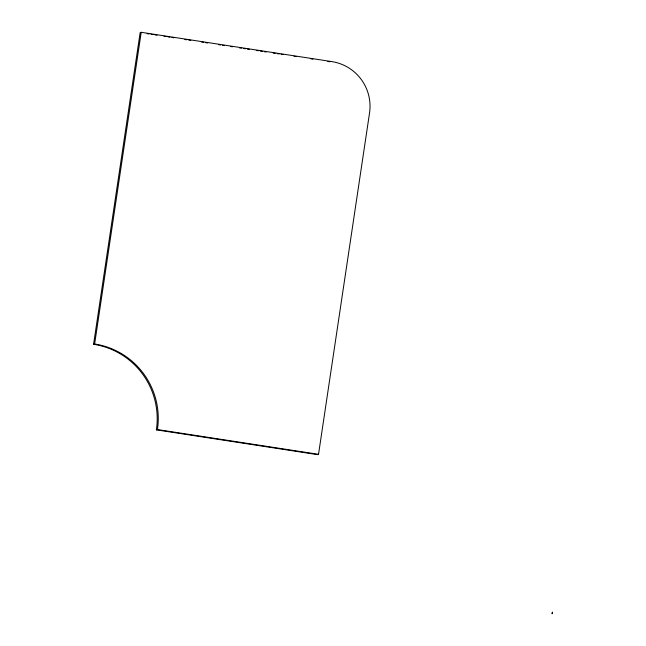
<?xml version="1.0" encoding="UTF-8"?>
<svg xmlns="http://www.w3.org/2000/svg" width="646" height="646" viewBox="0 0 646 646"><rect width="100%" height="100%" fill="white"/><g stroke="black" fill="none" stroke-linecap="round" stroke-linejoin="round"><path stroke-width="0.97" d="M93.573 344.286L140.15 32.599L141.216 32.3L331.858 61.612A45.067 44.816 74.1 0 1 369.544 112.953L318.526 454.324L317.461 454.623L156.372 429.856A75.106 74.686 74.1 0 0 93.573 344.286L94.639 343.987L141.216 32.3M156.372 429.856L157.438 429.558L318.526 454.324M147.102 33.673L149.089 33.98M151.075 34.278L153.062 34.585M155.048 34.892L157.035 35.199M163.987 36.265L165.974 36.572M167.952 36.879L169.938 37.185M171.925 37.484L173.911 37.791M184.837 39.471L186.823 39.777M188.81 40.084L190.796 40.391M201.714 42.071L203.7 42.37M205.686 42.676L207.673 42.983M218.598 44.663L220.585 44.97M222.563 45.277L224.55 45.575M230.509 46.496L232.495 46.803M239.448 47.869L241.434 48.175M243.421 48.482L245.407 48.781M247.394 49.088L249.372 49.395M256.325 50.461L258.311 50.768M260.298 51.074L262.284 51.381M264.271 51.688L266.257 51.987M273.21 53.061L275.196 53.368M277.174 53.666L279.161 53.973M281.147 54.28L283.134 54.587M294.059 56.267L296.046 56.573M310.936 58.859L312.922 59.166M327.821 61.459L329.807 61.758M94.639 343.987A75.106 74.686 74.1 0 1 157.438 429.558M552.427 612.214L552.112 613.684L552.427 612.214"/></g></svg>
